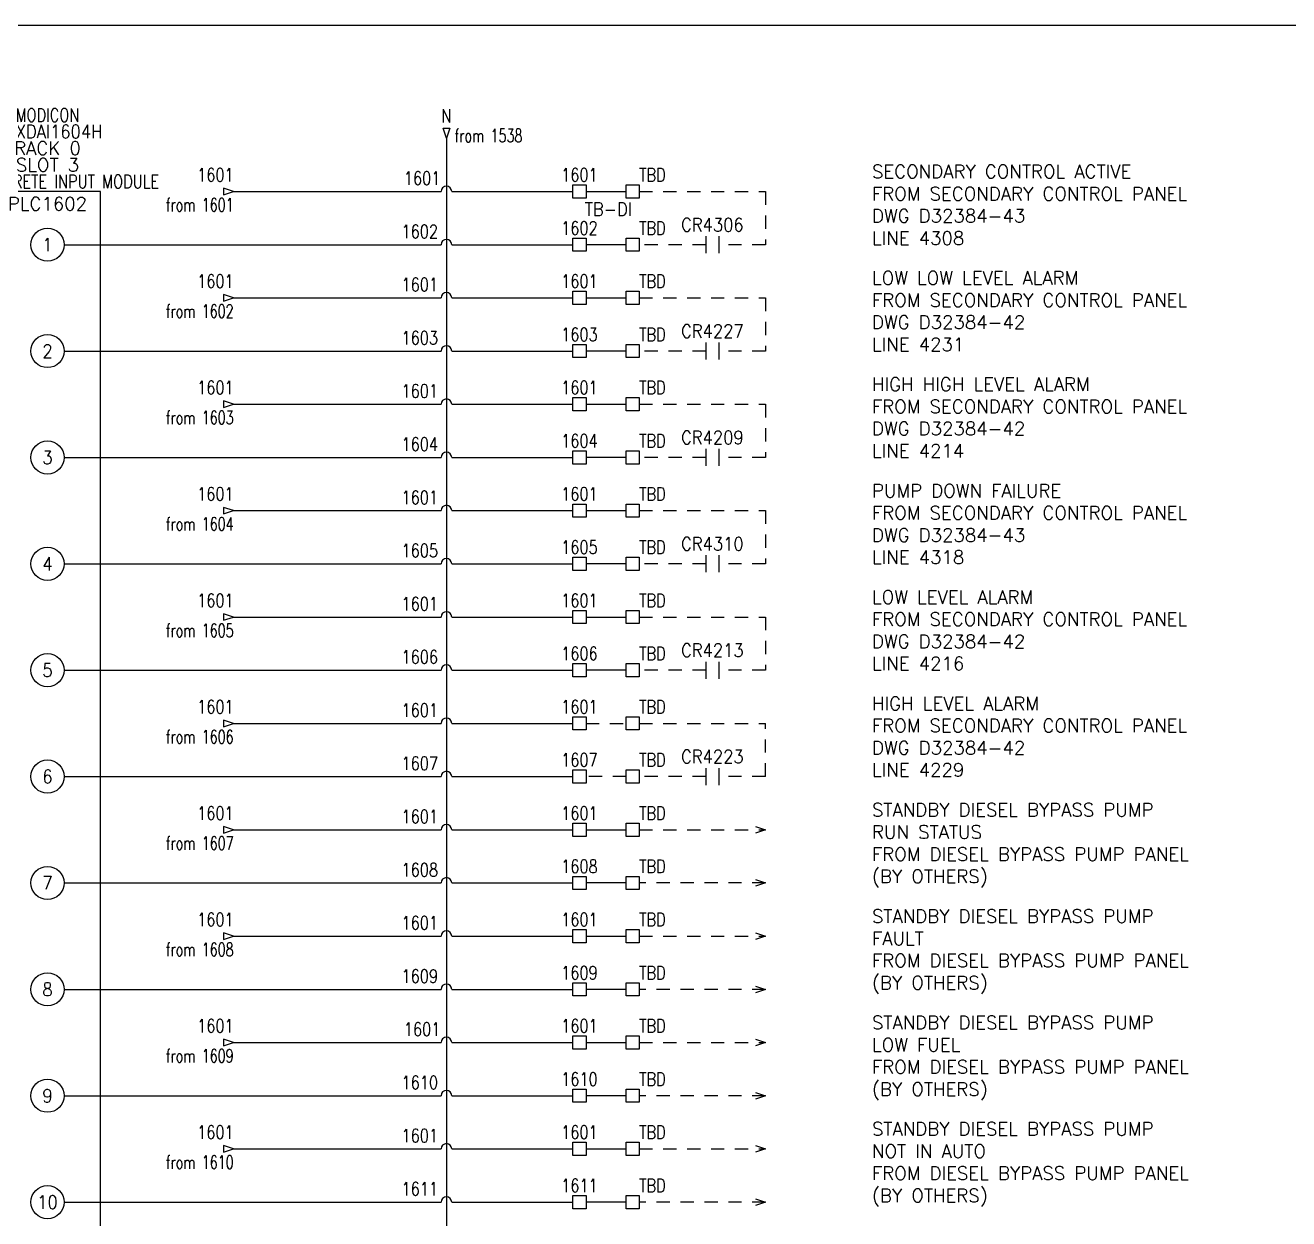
# Model space of a CAD drawing. Header units: inches. Extents: x 0 to 33.9, y 0 to 22.6.
# Drawn here: x 6.04 to 17.92, y 11.34 to 22.56 of the extents above; entities that cross this region are included whole.
import ezdxf
from ezdxf.enums import TextEntityAlignment as Align

# ---------------------------------------------------------------- set-up
doc = ezdxf.new("R2010")
doc.units = ezdxf.units.IN
doc.header["$MEASUREMENT"] = 0
doc.linetypes.add('HIDDEN2', pattern=[0.1875, 0.125, -0.0625])
for name, color, linetype in [('DESC', 150, 'Continuous'), ('MISC', 7, 'Continuous'), ('SYMS', 7, 'Continuous'), ('TAGS', 150, 'Continuous'), ('TERMS', 123, 'Continuous'), ('WIRENO', 72, 'Continuous'), ('WIREREF', 52, 'Continuous'), ('WIREREF_DEST', 52, 'Continuous'), ('WIRES', 7, 'Continuous'), ('XREF', 7, 'Continuous')]:
    doc.layers.add(name, color=color, linetype=linetype)
doc.layers.add('VIEWPORTS', color=10, linetype='Continuous', plot=False)
doc.styles.get("Standard").update_dxf_attribs({"font": 'romans.shx'})
doc.styles.add('WD', font='romans.shx')

# ---------------------------------------------------------------- blocks, each defined once
blk = doc.blocks.new('HA1D2')
blk.add_lwpolyline([(0, 0.094), (0.031, 0.094), (0, 0), (-0.031, 0.094), (0, 0.094)])
at = {"style": 'WD', "width": 0.8, "flags": 8}
blk.add_attdef('WIRENO', text='', height=0.125, dxfattribs=at).set_placement((0, 0.15), align=Align.CENTER)
at = {"style": 'WD', "flags": 1}
for tag, p in [('X8TERM01', (0, 0)), ('SIGCODE', (0.026, 0.066))]:
    blk.add_attdef(tag, p, '', height=0.01, dxfattribs=at)
at = {"style": 'WD', "width": 0.7}
for tag, p in [('XREF', (0.077, -0.037)), ('DESC1', (0.077, -0.206))]:
    blk.add_attdef(tag, p, '', height=0.125, dxfattribs=at)
blk = doc.blocks.new('PLCIO_4607')
at = {"layer": 'SYMS'}
for p, q in [((0.5, 0.5), (-0.5, 0.5)), ((0.5, -17.375), (0.5, 0.5))]:
    blk.add_line(p, q, dxfattribs=at)
for centre in [(0, 0), (0, -1), (0, -2), (0, -3), (0, -4), (0, -5), (0, -6), (0, -7), (0, -8), (0, -9)]:
    blk.add_circle(centre, 0.156, dxfattribs=at)
at = {"layer": 'SYMS', "style": 'WD'}
for tag, width, p in [('INST', 0.8, (0, 1.482)), ('LOC', 0.8, (0, 1.312)), ('MFG', 0.8, (0, 1.156)), ('CAT', 0.9, (0, 1)), ('DESC', 0.8, (0, 0.53))]:
    blk.add_attdef(tag, text='', height=0.125, dxfattribs=dict(at, width=width)).set_placement(p, align=Align.CENTER)
at = {"layer": 'SYMS', "linetype": 'Continuous', "style": 'WD', "flags": 9}
blk.add_attdef('ASSYCODE', text='', height=0.01, dxfattribs=at).set_placement((0.23, 1.071), align=Align.CENTER)
at = {"layer": 'SYMS', "style": 'WD'}
for tag, p in [('LINE1', (0, 0.844)), ('LINE2', (0, 0.688)), ('TAG', (0, 0.322))]:
    blk.add_attdef(tag, text='', height=0.125, dxfattribs=at).set_placement(p, align=Align.CENTER)
at = {"layer": 'SYMS', "style": 'WD', "width": 0.9}
for tag, p in [('TERM01', (0, 0)), ('TERM02', (0, -1)), ('TERM03', (0, -2)), ('TERM04', (0, -3)), ('TERM05', (0, -4)), ('TERM06', (0, -5)), ('TERM07', (0, -6)), ('TERM08', (0, -7)), ('TERM09', (0, -8)), ('TERM10', (0, -9)), ('TERM11', (0, -10)), ('TERM12', (0, -11)), ('TERM13', (0, -12)), ('TERM14', (0, -13)), ('TERM15', (0, -14)), ('TERM16', (0, -15)), ('TERM17L', (-0.203, -16)), ('TERM17R', (0.203, -16)), ('TERM18L', (-0.203, -17)), ('TERM18R', (0.203, -17))]:
    blk.add_attdef(tag, text='', height=0.125, dxfattribs=at).set_placement(p, align=Align.MIDDLE_CENTER)
at = {"layer": 'SYMS', "style": 'WD', "flags": 1}
for tag, p in [('X1TERM01', (0.156, 0)), ('X1TERM02', (0.156, -1)), ('X1TERM03', (0.156, -2)), ('X1TERM04', (0.156, -3)), ('X1TERM05', (0.156, -4)), ('X1TERM06', (0.156, -5)), ('X1TERM07', (0.156, -6)), ('X1TERM08', (0.156, -7)), ('X1TERM09', (0.156, -8)), ('X1TERM10', (0.156, -9)), ('X1TERM11', (0.156, -10)), ('X1TERM12', (0.156, -11)), ('X1TERM13', (0.156, -12)), ('X1TERM14', (0.156, -13)), ('X1TERM15', (0.156, -14)), ('X1TERM16', (0.156, -15)), ('X4TERM17L', (-0.359, -16)), ('X1TERM17R', (0.359, -16)), ('X4TERM18L', (-0.359, -17)), ('X1TERM18R', (0.359, -17))]:
    blk.add_attdef(tag, p, '', height=0.01, dxfattribs=at)
at = {"layer": 'SYMS', "style": 'WD', "width": 0.9}
for tag, p in [('TERMDESC01', (0.625, -0.062)), ('TERMDESC17R', (0.625, -16.062)), ('TERMDESC18R', (0.625, -17.062))]:
    blk.add_attdef(tag, text='', height=0.125, dxfattribs=at).set_placement(p, align=Align.TOP_LEFT)
for tag, p in [('TERMDESC02', (-0.625, -1.062)), ('TERMDESC03', (-0.625, -2.062)), ('TERMDESC04', (-0.625, -3.062)), ('TERMDESC05', (-0.625, -4.062)), ('TERMDESC06', (-0.625, -5.062)), ('TERMDESC07', (-0.625, -6.062)), ('TERMDESC08', (-0.625, -7.062)), ('TERMDESC09', (-0.625, -8.062)), ('TERMDESC10', (-0.625, -9.062)), ('TERMDESC11', (-0.625, -10.062)), ('TERMDESC12', (-0.625, -11.062)), ('TERMDESC13', (-0.625, -12.062)), ('TERMDESC14', (-0.625, -13.062)), ('TERMDESC15', (-0.625, -14.062)), ('TERMDESC16', (-0.625, -15.062)), ('TERMDESC17L', (-0.625, -16.062)), ('TERMDESC18L', (-0.625, -17.062))]:
    blk.add_attdef(tag, text='', height=0.125, dxfattribs=at).set_placement(p, align=Align.TOP_RIGHT)
blk = doc.blocks.new('HT0W01')
for p, q in [((-0.062, 0.062), (0.062, 0.062)), ((-0.062, -0.062), (-0.062, 0.062)), ((0.062, 0.062), (0.062, -0.062)), ((0.062, -0.062), (-0.062, -0.062))]:
    blk.add_line(p, q)
at = {"style": 'WD'}
for tag, p, width in [('INST', (0.062, 0.42), 0.7), ('LOC', (0.062, 0.25), 0.7), ('DESC1', (0.05, -0.385), 0.8)]:
    blk.add_attdef(tag, p, '', height=0.125, dxfattribs=dict(at, width=width))
at = {"linetype": 'Continuous', "style": 'WD', "width": 0.8, "flags": 8}
blk.add_attdef('WIRENO', text='', height=0.125, dxfattribs=at).set_placement((0, 0.094), align=Align.CENTER)
at = {"style": 'WD', "flags": 1}
for tag, p, height in [('X4TERM01', (-0.062, 0), 0.0125), ('X4TERMDESC01', (-0.055, -0.023), 0.025), ('X2TERMDESC01', (-0.006, 0.029), 0.025), ('STRIPSEQ', (0, 0), 0.00125), ('X2TERM01', (0, 0.062), 0.0125), ('X1TERMDESC01', (0.039, 0.007), 0.025), ('X1TERM01', (0.062, 0), 0.0125), ('LINKTERM', (0, -0.002), 0.00125), ('X8TERM01', (0, -0.062), 0.0125), ('X8TERMDESC01', (0, -0.054), 0.025)]:
    blk.add_attdef(tag, p, '', height=height, dxfattribs=at)
at = {"linetype": 'Continuous', "style": 'WD'}
for tag, p, height, width, flags in [('TAGSTRIP', (0.05, -0.229), 0.125, 0.9, 8), ('CAT', (0.213, -0.406), 0.109, 0.8, 1), ('DESC2', (0.05, -0.541), 0.125, 0.8, 8), ('DESC3', (0.05, -0.698), 0.125, 0.8, 8)]:
    blk.add_attdef(tag, p, '', height=height, dxfattribs=dict(at, width=width, flags=flags))
at = {"linetype": 'Continuous', "style": 'WD', "width": 0.8, "flags": 1}
blk.add_attdef('MFG', text='', height=0.109, dxfattribs=at).set_placement((0.088, -0.406), align=Align.RIGHT)
at = {"style": 'WD', "width": 0.7, "flags": 1}
blk.add_attdef('ASSYCODE', (0.062, -0.281), '', height=0.01, dxfattribs=at)
blk = doc.blocks.new('HT1001')
for p, q in [((-0.062, 0.062), (0.062, 0.062)), ((-0.062, -0.062), (-0.062, 0.062)), ((0.062, 0.062), (0.062, -0.062)), ((0.062, -0.062), (-0.062, -0.062))]:
    blk.add_line(p, q)
at = {"style": 'WD'}
for tag, p, width in [('INST', (0.062, 0.42), 0.7), ('LOC', (0.062, 0.25), 0.7), ('DESC1', (0.05, -0.385), 0.8)]:
    blk.add_attdef(tag, p, '', height=0.125, dxfattribs=dict(at, width=width))
at = {"linetype": 'Continuous', "style": 'WD'}
for tag, p, height, width, flags in [('TERM01', (0.062, 0.094), 0.125, 0.8, 8), ('TAGSTRIP', (0.05, -0.229), 0.125, 0.9, 8), ('CAT', (0.213, -0.406), 0.109, 0.8, 1), ('DESC2', (0.05, -0.541), 0.125, 0.8, 8), ('DESC3', (0.05, -0.698), 0.125, 0.8, 8)]:
    blk.add_attdef(tag, p, '', height=height, dxfattribs=dict(at, width=width, flags=flags))
at = {"style": 'WD', "flags": 1}
for tag, p, height in [('X4TERM01', (-0.062, 0), 0.0125), ('X4TERMDESC01', (-0.055, -0.023), 0.025), ('X2TERMDESC01', (-0.006, 0.029), 0.025), ('STRIPSEQ', (0, 0), 0.00125), ('X2TERM01', (0, 0.062), 0.0125), ('X2PIN01', (0.033, 0.084), 0.0125), ('X1TERMDESC01', (0.039, 0.007), 0.025), ('X1TERM01', (0.062, 0), 0.0125), ('X1PIN01', (0.087, 0.016), 0.0125), ('X4PIN01', (-0.114, -0.038), 0.0125), ('LINKTERM', (0, -0.002), 0.00125), ('X8TERM01', (0, -0.062), 0.0125), ('X8TERMDESC01', (0, -0.054), 0.025), ('X8PIN01', (0.026, -0.096), 0.0125)]:
    blk.add_attdef(tag, p, '', height=height, dxfattribs=at)
at = {"linetype": 'Continuous', "style": 'WD', "width": 0.8, "flags": 1}
blk.add_attdef('MFG', text='', height=0.109, dxfattribs=at).set_placement((0.088, -0.406), align=Align.RIGHT)
at = {"style": 'WD', "width": 0.7, "flags": 1}
blk.add_attdef('ASSYCODE', (0.062, -0.281), '', height=0.01, dxfattribs=at)
blk = doc.blocks.new('HA1X1')
for p, q in [((-0.09375, 0.03125), (0, 0)), ((0, 0), (-0.09375, -0.03125))]:
    blk.add_line(p, q)
at = {"style": 'WD', "width": 0.9}
blk.add_attdef('DESC1', (0.1, 0.0406), '', height=0.125, dxfattribs=at)
at = {"style": 'WD', "flags": 1}
blk.add_attdef('X4TERM01', (0, 0), '', height=0.01, dxfattribs=at)
at = {"style": 'WD', "width": 0.9}
blk.add_attdef('DESC2', text='', height=0.125, dxfattribs=at).set_placement((0.1, -0.025), align=Align.TOP_LEFT)
blk = doc.blocks.new('HCR21')
at = {"linetype": 'Continuous'}
for p, q in [((-0.062, 0.08), (-0.062, -0.08)), ((0.062, 0.08), (0.062, -0.08))]:
    blk.add_line(p, q, dxfattribs=at)
at = {"style": 'WD'}
for tag, width, p in [('INST', 0.7, (0, 0.451)), ('LOC', 0.7, (0, 0.281)), ('TAG2', 0.9, (0, 0.125)), ('XREF', 0.7, (0, -0.297)), ('DESC1', 0.7, (0, -0.449)), ('DESC2', 0.7, (0, -0.597)), ('DESC3', 0.7, (0, -0.744))]:
    blk.add_attdef(tag, text='', height=0.125, dxfattribs=dict(at, width=width)).set_placement(p, align=Align.CENTER)
for tag, p in [('X2LINK', (0, 0.125)), ('X8LINK', (0, -0.125))]:
    blk.add_attdef(tag, p, '', height=0.01, dxfattribs=at)
for tag, p, height, flags in [('X4TERM01', (-0.062, 0), 0.0125, 1), ('X1TERM02', (0.062, 0), 0.0125, 1), ('FAMILY', (0.097, 0.053), 0.01, 9), ('CONTACT', (0.097, 0.036), 0.01, 1)]:
    blk.add_attdef(tag, p, '', height=height, dxfattribs=dict(at, flags=flags))
at = {"linetype": 'Continuous', "style": 'WD', "flags": 8}
blk.add_attdef('TERM01', text='', height=0.125, dxfattribs=at).set_placement((-0.125, -0.016), align=Align.TOP_RIGHT)
blk.add_attdef('TERM02', text='', height=0.125, dxfattribs=at).set_placement((0.125, -0.016), align=Align.TOP_LEFT)
blk = doc.blocks.new('HA1D3')
blk.add_lwpolyline([(-0.094, 0), (-0.094, -0.031), (0, 0), (-0.094, 0.031), (-0.094, 0)])
at = {"style": 'WD', "width": 0.8, "flags": 8}
blk.add_attdef('WIRENO', text='', height=0.125, dxfattribs=at).set_placement((0, 0.094), align=Align.RIGHT)
at = {"style": 'WD', "flags": 1}
blk.add_attdef('SIGCODE', text='', height=0.01, dxfattribs=at).set_placement((-0.02, 0.047), align=Align.RIGHT)
blk.add_attdef('X1TERM01', (0, 0), '', height=0.01, dxfattribs=at)
at = {"style": 'WD', "width": 0.7}
for tag, p in [('XREF', (0, -0.188)), ('DESC1', (0, -0.375))]:
    blk.add_attdef(tag, text='', height=0.125, dxfattribs=at).set_placement(p, align=Align.RIGHT)
blk = doc.blocks.new('WD_WNH')
at = {"linetype": 'Continuous', "style": 'WD', "width": 0.8}
blk.add_attdef('WIRENO', text='', height=0.125, dxfattribs=at).set_placement((0, 0.062), align=Align.CENTER)
at = {"style": 'WD', "flags": 1}
for tag, p in [('W01USER', (0, 0.078)), ('W02USER', (0, 0.07)), ('W03USER', (0, 0.062)), ('W04USER', (0, 0.055)), ('W05USER', (0, 0.047)), ('W06USER', (0, 0.039)), ('W07USER', (0, 0.031)), ('W08USER', (0, 0.023)), ('W09USER', (0, 0.016)), ('W10USER', (0, 0.008))]:
    blk.add_attdef(tag, text='', height=0.005, dxfattribs=at).set_placement(p, align=Align.CENTER)

msp = doc.modelspace()

# ---------------------------------------------------------------- linework, layer by layer
at = {"layer": 'VIEWPORTS'}
msp.add_lwpolyline([(0.025, 22.562), (33.888, 22.562), (33.888, 0.025), (0.025, 0.025)], close=True, dxfattribs=at)
at = {"layer": 'WIRES'}
for p, q in [((10, 21.5), (10, 2.5)), ((8, 21), (9.594, 21)), ((9.594, 21), (9.95, 21)), ((10.05, 21), (11.188, 21)), ((11.312, 21), (11.688, 21)), ((6.406, 20.5), (8.797, 20.5)), ((8.797, 20.5), (9.95, 20.5)), ((10.05, 20.5), (11.188, 20.5)), ((11.688, 20.5), (11.312, 20.5)), ((8, 20), (9.95, 20)), ((10.05, 20), (11.188, 20)), ((11.312, 20), (11.688, 20)), ((6.406, 19.5), (9.95, 19.5)), ((10.05, 19.5), (11.188, 19.5)), ((11.688, 19.5), (11.312, 19.5)), ((8, 19), (9.95, 19)), ((10.05, 19), (11.188, 19)), ((11.312, 19), (11.688, 19)), ((6.406, 18.5), (9.95, 18.5)), ((10.05, 18.5), (11.188, 18.5)), ((11.688, 18.5), (11.312, 18.5)), ((8, 18), (9.95, 18)), ((10.05, 18), (11.188, 18)), ((11.312, 18), (11.688, 18)), ((6.406, 17.5), (9.95, 17.5)), ((10.05, 17.5), (11.188, 17.5)), ((11.688, 17.5), (11.312, 17.5)), ((8, 17), (9.95, 17)), ((10.05, 17), (11.188, 17)), ((11.312, 17), (11.688, 17)), ((6.406, 16.5), (9.95, 16.5)), ((10.05, 16.5), (11.188, 16.5)), ((11.688, 16.5), (11.312, 16.5)), ((8, 16), (9.95, 16)), ((10.05, 16), (11.188, 16)), ((6.406, 15.5), (8.797, 15.5)), ((8.797, 15.5), (9.95, 15.5)), ((10.05, 15.5), (11.188, 15.5)), ((8, 15), (9.95, 15)), ((10.05, 15), (11.188, 15)), ((11.312, 15), (11.688, 15)), ((6.406, 14.5), (8.797, 14.5)), ((8.797, 14.5), (9.95, 14.5)), ((10.05, 14.5), (11.188, 14.5)), ((11.688, 14.5), (11.312, 14.5)), ((8, 14), (9.95, 14)), ((10.05, 14), (11.188, 14)), ((11.312, 14), (11.688, 14)), ((6.406, 13.5), (9.95, 13.5)), ((10.05, 13.5), (11.188, 13.5)), ((11.688, 13.5), (11.312, 13.5)), ((8, 13), (9.594, 13)), ((9.594, 13), (9.95, 13)), ((10.05, 13), (11.188, 13)), ((11.312, 13), (11.688, 13)), ((6.406, 12.5), (9.95, 12.5)), ((10.05, 12.5), (11.188, 12.5)), ((11.688, 12.5), (11.312, 12.5)), ((8, 12), (9.95, 12)), ((10.05, 12), (11.188, 12)), ((11.312, 12), (11.688, 12)), ((6.406, 11.5), (9.95, 11.5)), ((10.05, 11.5), (11.188, 11.5)), ((11.688, 11.5), (11.312, 11.5))]:
    msp.add_line(p, q, dxfattribs=at)
at = {"layer": 'WIRES', "linetype": 'HIDDEN2'}
for p, q in [((11.812, 21), (13, 21)), ((13, 21), (13, 20.5)), ((12.438, 20.5), (11.812, 20.5)), ((13, 20.5), (12.562, 20.5)), ((11.812, 20), (13, 20)), ((13, 20), (13, 19.5)), ((12.438, 19.5), (11.812, 19.5)), ((13, 19.5), (12.562, 19.5)), ((11.812, 19), (13, 19)), ((13, 19), (13, 18.5)), ((12.438, 18.5), (11.812, 18.5)), ((13, 18.5), (12.562, 18.5)), ((11.812, 18), (13, 18)), ((13, 18), (13, 17.5)), ((12.438, 17.5), (11.812, 17.5)), ((13, 17.5), (12.562, 17.5)), ((11.812, 17), (13, 17)), ((13, 17), (13, 16.5)), ((12.438, 16.5), (11.812, 16.5)), ((13, 16.5), (12.562, 16.5)), ((11.312, 16), (11.688, 16)), ((11.812, 16), (13, 16)), ((13, 15.5), (13, 16)), ((11.688, 15.5), (11.312, 15.5)), ((12.438, 15.5), (11.812, 15.5)), ((13, 15.5), (12.562, 15.5)), ((11.812, 15), (13, 15)), ((13, 14.5), (11.812, 14.5)), ((11.812, 14), (13, 14)), ((13, 13.5), (11.812, 13.5)), ((11.812, 13), (13, 13)), ((13, 12.5), (11.812, 12.5)), ((11.812, 12), (13, 12)), ((13, 11.5), (11.812, 11.5))]:
    msp.add_line(p, q, dxfattribs=at)
at = {"layer": 'WIRES'}
for centre in [(10, 21), (10, 20.5), (10, 20), (10, 19.5), (10, 19), (10, 18.5), (10, 18), (10, 17.5), (10, 17), (10, 16.5), (10, 16), (10, 15.5), (10, 15), (10, 14.5), (10, 14), (10, 13.5), (10, 13), (10, 12.5), (10, 12), (10, 11.5)]:
    msp.add_arc(centre, 0.05, 0, 180, dxfattribs=at)

# ---------------------------------------------------------------- block references
at = {"layer": 'SYMS'}
ref = msp.add_blockref('PLCIO_4607', (6.25, 20.5), dxfattribs=at)
ref.add_attrib('TERM01', '1', dxfattribs={"layer": 'TERMS', "height": 0.125, "style": 'WD', "width": 0.9}).set_placement((6.25, 20.5), align=Align.MIDDLE_CENTER)
ref.add_attrib('CAT', 'BMXDAI1604H', dxfattribs={"layer": 'MISC', "height": 0.125, "style": 'WD', "width": 0.9}).set_placement((6.25, 21.5), align=Align.CENTER)
ref.add_attrib('TAG', 'PLC1602', dxfattribs={"layer": 'TAGS', "height": 0.125, "style": 'WD'}).set_placement((6.25, 20.822), align=Align.CENTER)
ref.add_attrib('LINE1', 'RACK 0', dxfattribs={"layer": 'MISC', "height": 0.125, "style": 'WD'}).set_placement((6.25, 21.344), align=Align.CENTER)
ref.add_attrib('DESC', '16CH DISCRETE INPUT MODULE', dxfattribs={"layer": 'DESC', "height": 0.125, "style": 'WD', "width": 0.8}).set_placement((6.25, 21.03), align=Align.CENTER)
ref.add_attrib('LINE2', 'SLOT 3', dxfattribs={"layer": 'MISC', "height": 0.125, "style": 'WD'}).set_placement((6.25, 21.188), align=Align.CENTER)
ref.add_attrib('MFG', 'MODICON', dxfattribs={"layer": 'MISC', "height": 0.125, "style": 'WD', "width": 0.8}).set_placement((6.25, 21.656), align=Align.CENTER)
ref.add_attrib('TERM02', '2', dxfattribs={"layer": 'TERMS', "height": 0.125, "style": 'WD', "width": 0.9}).set_placement((6.25, 19.5), align=Align.MIDDLE_CENTER)
ref.add_attrib('TERM03', '3', dxfattribs={"layer": 'TERMS', "height": 0.125, "style": 'WD', "width": 0.9}).set_placement((6.25, 18.5), align=Align.MIDDLE_CENTER)
ref.add_attrib('TERM04', '4', dxfattribs={"layer": 'TERMS', "height": 0.125, "style": 'WD', "width": 0.9}).set_placement((6.25, 17.5), align=Align.MIDDLE_CENTER)
ref.add_attrib('TERM05', '5', dxfattribs={"layer": 'TERMS', "height": 0.125, "style": 'WD', "width": 0.9}).set_placement((6.25, 16.5), align=Align.MIDDLE_CENTER)
ref.add_attrib('TERM06', '6', dxfattribs={"layer": 'TERMS', "height": 0.125, "style": 'WD', "width": 0.9}).set_placement((6.25, 15.5), align=Align.MIDDLE_CENTER)
ref.add_attrib('TERM07', '7', dxfattribs={"layer": 'TERMS', "height": 0.125, "style": 'WD', "width": 0.9}).set_placement((6.25, 14.5), align=Align.MIDDLE_CENTER)
ref.add_attrib('TERM08', '8', dxfattribs={"layer": 'TERMS', "height": 0.125, "style": 'WD', "width": 0.9}).set_placement((6.25, 13.5), align=Align.MIDDLE_CENTER)
ref.add_attrib('TERM09', '9', dxfattribs={"layer": 'TERMS', "height": 0.125, "style": 'WD', "width": 0.9}).set_placement((6.25, 12.5), align=Align.MIDDLE_CENTER)
ref.add_attrib('TERM10', '10', dxfattribs={"layer": 'TERMS', "height": 0.125, "style": 'WD', "width": 0.9}).set_placement((6.25, 11.5), align=Align.MIDDLE_CENTER)
ref = msp.add_blockref('HA1D2', (10, 21.5), dxfattribs=at)
ref.add_attrib('WIRENO', 'N', dxfattribs={"layer": 'WIREREF_DEST', "height": 0.125, "style": 'WD', "width": 0.8, "flags": 8}).set_placement((10, 21.65), align=Align.CENTER)
ref.add_attrib('XREF', 'from 1538', (10.077, 21.463), dxfattribs={"layer": 'XREF', "height": 0.125, "style": 'WD', "width": 0.7})
ref = msp.add_blockref('HA1D3', (8, 21), dxfattribs=at)
ref.add_attrib('WIRENO', '1601', dxfattribs={"layer": 'WIREREF_DEST', "height": 0.125, "style": 'WD', "width": 0.8, "flags": 8}).set_placement((8, 21.094), align=Align.RIGHT)
ref.add_attrib('XREF', 'from 1601', dxfattribs={"layer": 'XREF', "height": 0.125, "style": 'WD', "width": 0.7}).set_placement((8, 20.812), align=Align.RIGHT)
ref = msp.add_blockref('HT0W01', (11.25, 21), dxfattribs=at)
ref.add_attrib('WIRENO', '1601', dxfattribs={"layer": 'WIREREF', "linetype": 'Continuous', "height": 0.125, "style": 'WD', "width": 0.8, "flags": 8}).set_placement((11.25, 21.094), align=Align.CENTER)
ref.add_attrib('TAGSTRIP', 'TB-DI', (11.3, 20.771), dxfattribs={"layer": 'TAGS', "linetype": 'Continuous', "height": 0.125, "style": 'WD', "width": 0.9, "flags": 8})
ref = msp.add_blockref('HT1001', (11.75, 21), dxfattribs=at)
ref.add_attrib('TERM01', 'TBD', (11.812, 21.094), dxfattribs={"layer": 'TERMS', "linetype": 'Continuous', "height": 0.125, "style": 'WD', "width": 0.8, "flags": 8})
ref = msp.add_blockref('HT0W01', (11.25, 20.5), dxfattribs=at)
ref.add_attrib('WIRENO', '1602', dxfattribs={"layer": 'WIREREF', "linetype": 'Continuous', "height": 0.125, "style": 'WD', "width": 0.8, "flags": 8}).set_placement((11.25, 20.594), align=Align.CENTER)
ref = msp.add_blockref('HT1001', (11.75, 20.5), dxfattribs=at)
ref.add_attrib('TERM01', 'TBD', (11.812, 20.594), dxfattribs={"layer": 'TERMS', "linetype": 'Continuous', "height": 0.125, "style": 'WD', "width": 0.8, "flags": 8})
ref = msp.add_blockref('HCR21', (12.5, 20.5), dxfattribs=at)
ref.add_attrib('TAG2', 'CR4306', dxfattribs={"layer": 'TAGS', "height": 0.125, "style": 'WD', "width": 0.9}).set_placement((12.5, 20.625), align=Align.CENTER)
ref = msp.add_blockref('HA1D3', (8, 20), dxfattribs=at)
ref.add_attrib('WIRENO', '1601', dxfattribs={"layer": 'WIREREF_DEST', "height": 0.125, "style": 'WD', "width": 0.8, "flags": 8}).set_placement((8, 20.094), align=Align.RIGHT)
ref.add_attrib('XREF', 'from 1602', dxfattribs={"layer": 'XREF', "height": 0.125, "style": 'WD', "width": 0.7}).set_placement((8, 19.812), align=Align.RIGHT)
ref = msp.add_blockref('HT0W01', (11.25, 20), dxfattribs=at)
ref.add_attrib('WIRENO', '1601', dxfattribs={"layer": 'WIREREF', "linetype": 'Continuous', "height": 0.125, "style": 'WD', "width": 0.8, "flags": 8}).set_placement((11.25, 20.094), align=Align.CENTER)
ref = msp.add_blockref('HT1001', (11.75, 20), dxfattribs=at)
ref.add_attrib('TERM01', 'TBD', (11.812, 20.094), dxfattribs={"layer": 'TERMS', "linetype": 'Continuous', "height": 0.125, "style": 'WD', "width": 0.8, "flags": 8})
ref = msp.add_blockref('HT0W01', (11.25, 19.5), dxfattribs=at)
ref.add_attrib('WIRENO', '1603', dxfattribs={"layer": 'WIREREF', "linetype": 'Continuous', "height": 0.125, "style": 'WD', "width": 0.8, "flags": 8}).set_placement((11.25, 19.594), align=Align.CENTER)
ref = msp.add_blockref('HT1001', (11.75, 19.5), dxfattribs=at)
ref.add_attrib('TERM01', 'TBD', (11.812, 19.594), dxfattribs={"layer": 'TERMS', "linetype": 'Continuous', "height": 0.125, "style": 'WD', "width": 0.8, "flags": 8})
ref = msp.add_blockref('HCR21', (12.5, 19.5), dxfattribs=at)
ref.add_attrib('TAG2', 'CR4227', dxfattribs={"layer": 'TAGS', "height": 0.125, "style": 'WD', "width": 0.9}).set_placement((12.5, 19.625), align=Align.CENTER)
ref = msp.add_blockref('HA1D3', (8, 19), dxfattribs=at)
ref.add_attrib('WIRENO', '1601', dxfattribs={"layer": 'WIREREF_DEST', "height": 0.125, "style": 'WD', "width": 0.8, "flags": 8}).set_placement((8, 19.094), align=Align.RIGHT)
ref.add_attrib('XREF', 'from 1603', dxfattribs={"layer": 'XREF', "height": 0.125, "style": 'WD', "width": 0.7}).set_placement((8, 18.812), align=Align.RIGHT)
ref = msp.add_blockref('HT0W01', (11.25, 19), dxfattribs=at)
ref.add_attrib('WIRENO', '1601', dxfattribs={"layer": 'WIREREF', "linetype": 'Continuous', "height": 0.125, "style": 'WD', "width": 0.8, "flags": 8}).set_placement((11.25, 19.094), align=Align.CENTER)
ref = msp.add_blockref('HT1001', (11.75, 19), dxfattribs=at)
ref.add_attrib('TERM01', 'TBD', (11.812, 19.094), dxfattribs={"layer": 'TERMS', "linetype": 'Continuous', "height": 0.125, "style": 'WD', "width": 0.8, "flags": 8})
ref = msp.add_blockref('HT0W01', (11.25, 18.5), dxfattribs=at)
ref.add_attrib('WIRENO', '1604', dxfattribs={"layer": 'WIREREF', "linetype": 'Continuous', "height": 0.125, "style": 'WD', "width": 0.8, "flags": 8}).set_placement((11.25, 18.594), align=Align.CENTER)
ref = msp.add_blockref('HT1001', (11.75, 18.5), dxfattribs=at)
ref.add_attrib('TERM01', 'TBD', (11.812, 18.594), dxfattribs={"layer": 'TERMS', "linetype": 'Continuous', "height": 0.125, "style": 'WD', "width": 0.8, "flags": 8})
ref = msp.add_blockref('HCR21', (12.5, 18.5), dxfattribs=at)
ref.add_attrib('TAG2', 'CR4209', dxfattribs={"layer": 'TAGS', "height": 0.125, "style": 'WD', "width": 0.9}).set_placement((12.5, 18.625), align=Align.CENTER)
ref = msp.add_blockref('HA1D3', (8, 18), dxfattribs=at)
ref.add_attrib('WIRENO', '1601', dxfattribs={"layer": 'WIREREF_DEST', "height": 0.125, "style": 'WD', "width": 0.8, "flags": 8}).set_placement((8, 18.094), align=Align.RIGHT)
ref.add_attrib('XREF', 'from 1604', dxfattribs={"layer": 'XREF', "height": 0.125, "style": 'WD', "width": 0.7}).set_placement((8, 17.812), align=Align.RIGHT)
ref = msp.add_blockref('HT0W01', (11.25, 18), dxfattribs=at)
ref.add_attrib('WIRENO', '1601', dxfattribs={"layer": 'WIREREF', "linetype": 'Continuous', "height": 0.125, "style": 'WD', "width": 0.8, "flags": 8}).set_placement((11.25, 18.094), align=Align.CENTER)
ref = msp.add_blockref('HT1001', (11.75, 18), dxfattribs=at)
ref.add_attrib('TERM01', 'TBD', (11.812, 18.094), dxfattribs={"layer": 'TERMS', "linetype": 'Continuous', "height": 0.125, "style": 'WD', "width": 0.8, "flags": 8})
ref = msp.add_blockref('HT0W01', (11.25, 17.5), dxfattribs=at)
ref.add_attrib('WIRENO', '1605', dxfattribs={"layer": 'WIREREF', "linetype": 'Continuous', "height": 0.125, "style": 'WD', "width": 0.8, "flags": 8}).set_placement((11.25, 17.594), align=Align.CENTER)
ref = msp.add_blockref('HT1001', (11.75, 17.5), dxfattribs=at)
ref.add_attrib('TERM01', 'TBD', (11.812, 17.594), dxfattribs={"layer": 'TERMS', "linetype": 'Continuous', "height": 0.125, "style": 'WD', "width": 0.8, "flags": 8})
ref = msp.add_blockref('HCR21', (12.5, 17.5), dxfattribs=at)
ref.add_attrib('TAG2', 'CR4310', dxfattribs={"layer": 'TAGS', "height": 0.125, "style": 'WD', "width": 0.9}).set_placement((12.5, 17.625), align=Align.CENTER)
ref = msp.add_blockref('HA1D3', (8, 17), dxfattribs=at)
ref.add_attrib('WIRENO', '1601', dxfattribs={"layer": 'WIREREF_DEST', "height": 0.125, "style": 'WD', "width": 0.8, "flags": 8}).set_placement((8, 17.094), align=Align.RIGHT)
ref.add_attrib('XREF', 'from 1605', dxfattribs={"layer": 'XREF', "height": 0.125, "style": 'WD', "width": 0.7}).set_placement((8, 16.812), align=Align.RIGHT)
ref = msp.add_blockref('HT0W01', (11.25, 17), dxfattribs=at)
ref.add_attrib('WIRENO', '1601', dxfattribs={"layer": 'WIREREF', "linetype": 'Continuous', "height": 0.125, "style": 'WD', "width": 0.8, "flags": 8}).set_placement((11.25, 17.094), align=Align.CENTER)
ref = msp.add_blockref('HT1001', (11.75, 17), dxfattribs=at)
ref.add_attrib('TERM01', 'TBD', (11.812, 17.094), dxfattribs={"layer": 'TERMS', "linetype": 'Continuous', "height": 0.125, "style": 'WD', "width": 0.8, "flags": 8})
ref = msp.add_blockref('HCR21', (12.5, 16.5), dxfattribs=at)
ref.add_attrib('TAG2', 'CR4213', dxfattribs={"layer": 'TAGS', "height": 0.125, "style": 'WD', "width": 0.9}).set_placement((12.5, 16.625), align=Align.CENTER)
ref = msp.add_blockref('HT0W01', (11.25, 16.5), dxfattribs=at)
ref.add_attrib('WIRENO', '1606', dxfattribs={"layer": 'WIREREF', "linetype": 'Continuous', "height": 0.125, "style": 'WD', "width": 0.8, "flags": 8}).set_placement((11.25, 16.594), align=Align.CENTER)
ref = msp.add_blockref('HT1001', (11.75, 16.5), dxfattribs=at)
ref.add_attrib('TERM01', 'TBD', (11.812, 16.594), dxfattribs={"layer": 'TERMS', "linetype": 'Continuous', "height": 0.125, "style": 'WD', "width": 0.8, "flags": 8})
ref = msp.add_blockref('HA1D3', (8, 16), dxfattribs=at)
ref.add_attrib('WIRENO', '1601', dxfattribs={"layer": 'WIREREF_DEST', "height": 0.125, "style": 'WD', "width": 0.8, "flags": 8}).set_placement((8, 16.094), align=Align.RIGHT)
ref.add_attrib('XREF', 'from 1606', dxfattribs={"layer": 'XREF', "height": 0.125, "style": 'WD', "width": 0.7}).set_placement((8, 15.812), align=Align.RIGHT)
ref = msp.add_blockref('HT0W01', (11.25, 16), dxfattribs=at)
ref.add_attrib('WIRENO', '1601', dxfattribs={"layer": 'WIREREF', "linetype": 'Continuous', "height": 0.125, "style": 'WD', "width": 0.8, "flags": 8}).set_placement((11.25, 16.094), align=Align.CENTER)
ref = msp.add_blockref('HT1001', (11.75, 16), dxfattribs=at)
ref.add_attrib('TERM01', 'TBD', (11.812, 16.094), dxfattribs={"layer": 'TERMS', "linetype": 'Continuous', "height": 0.125, "style": 'WD', "width": 0.8, "flags": 8})
ref = msp.add_blockref('HT0W01', (11.25, 15.5), dxfattribs=at)
ref.add_attrib('WIRENO', '1607', dxfattribs={"layer": 'WIREREF', "linetype": 'Continuous', "height": 0.125, "style": 'WD', "width": 0.8, "flags": 8}).set_placement((11.25, 15.594), align=Align.CENTER)
ref = msp.add_blockref('HT1001', (11.75, 15.5), dxfattribs=at)
ref.add_attrib('TERM01', 'TBD', (11.812, 15.594), dxfattribs={"layer": 'TERMS', "linetype": 'Continuous', "height": 0.125, "style": 'WD', "width": 0.8, "flags": 8})
ref = msp.add_blockref('HCR21', (12.5, 15.5), dxfattribs=at)
ref.add_attrib('TAG2', 'CR4223', dxfattribs={"layer": 'TAGS', "height": 0.125, "style": 'WD', "width": 0.9}).set_placement((12.5, 15.625), align=Align.CENTER)
ref = msp.add_blockref('HA1D3', (8, 15), dxfattribs=at)
ref.add_attrib('WIRENO', '1601', dxfattribs={"layer": 'WIREREF_DEST', "height": 0.125, "style": 'WD', "width": 0.8, "flags": 8}).set_placement((8, 15.094), align=Align.RIGHT)
ref.add_attrib('XREF', 'from 1607', dxfattribs={"layer": 'XREF', "height": 0.125, "style": 'WD', "width": 0.7}).set_placement((8, 14.812), align=Align.RIGHT)
ref = msp.add_blockref('HT0W01', (11.25, 15), dxfattribs=at)
ref.add_attrib('WIRENO', '1601', dxfattribs={"layer": 'WIREREF', "linetype": 'Continuous', "height": 0.125, "style": 'WD', "width": 0.8, "flags": 8}).set_placement((11.25, 15.094), align=Align.CENTER)
ref = msp.add_blockref('HT1001', (11.75, 15), dxfattribs=at)
ref.add_attrib('TERM01', 'TBD', (11.812, 15.094), dxfattribs={"layer": 'TERMS', "linetype": 'Continuous', "height": 0.125, "style": 'WD', "width": 0.8, "flags": 8})
for p in [(13, 15), (13, 14.5), (13, 14), (13, 13.5), (13, 13), (13, 12.5), (13, 12), (13, 11.5)]:
    msp.add_blockref('HA1X1', p, dxfattribs=at)
ref = msp.add_blockref('HT0W01', (11.25, 14.5), dxfattribs=at)
ref.add_attrib('WIRENO', '1608', dxfattribs={"layer": 'WIREREF', "linetype": 'Continuous', "height": 0.125, "style": 'WD', "width": 0.8, "flags": 8}).set_placement((11.25, 14.594), align=Align.CENTER)
ref = msp.add_blockref('HT1001', (11.75, 14.5), dxfattribs=at)
ref.add_attrib('TERM01', 'TBD', (11.812, 14.594), dxfattribs={"layer": 'TERMS', "linetype": 'Continuous', "height": 0.125, "style": 'WD', "width": 0.8, "flags": 8})
ref = msp.add_blockref('HA1D3', (8, 14), dxfattribs=at)
ref.add_attrib('WIRENO', '1601', dxfattribs={"layer": 'WIREREF_DEST', "height": 0.125, "style": 'WD', "width": 0.8, "flags": 8}).set_placement((8, 14.094), align=Align.RIGHT)
ref.add_attrib('XREF', 'from 1608', dxfattribs={"layer": 'XREF', "height": 0.125, "style": 'WD', "width": 0.7}).set_placement((8, 13.812), align=Align.RIGHT)
ref = msp.add_blockref('HT0W01', (11.25, 14), dxfattribs=at)
ref.add_attrib('WIRENO', '1601', dxfattribs={"layer": 'WIREREF', "linetype": 'Continuous', "height": 0.125, "style": 'WD', "width": 0.8, "flags": 8}).set_placement((11.25, 14.094), align=Align.CENTER)
ref = msp.add_blockref('HT1001', (11.75, 14), dxfattribs=at)
ref.add_attrib('TERM01', 'TBD', (11.812, 14.094), dxfattribs={"layer": 'TERMS', "linetype": 'Continuous', "height": 0.125, "style": 'WD', "width": 0.8, "flags": 8})
ref = msp.add_blockref('HT0W01', (11.25, 13.5), dxfattribs=at)
ref.add_attrib('WIRENO', '1609', dxfattribs={"layer": 'WIREREF', "linetype": 'Continuous', "height": 0.125, "style": 'WD', "width": 0.8, "flags": 8}).set_placement((11.25, 13.594), align=Align.CENTER)
ref = msp.add_blockref('HT1001', (11.75, 13.5), dxfattribs=at)
ref.add_attrib('TERM01', 'TBD', (11.812, 13.594), dxfattribs={"layer": 'TERMS', "linetype": 'Continuous', "height": 0.125, "style": 'WD', "width": 0.8, "flags": 8})
ref = msp.add_blockref('HA1D3', (8, 13), dxfattribs=at)
ref.add_attrib('WIRENO', '1601', dxfattribs={"layer": 'WIREREF_DEST', "height": 0.125, "style": 'WD', "width": 0.8, "flags": 8}).set_placement((8, 13.094), align=Align.RIGHT)
ref.add_attrib('XREF', 'from 1609', dxfattribs={"layer": 'XREF', "height": 0.125, "style": 'WD', "width": 0.7}).set_placement((8, 12.812), align=Align.RIGHT)
ref = msp.add_blockref('HT0W01', (11.25, 13), dxfattribs=at)
ref.add_attrib('WIRENO', '1601', dxfattribs={"layer": 'WIREREF', "linetype": 'Continuous', "height": 0.125, "style": 'WD', "width": 0.8, "flags": 8}).set_placement((11.25, 13.094), align=Align.CENTER)
ref = msp.add_blockref('HT1001', (11.75, 13), dxfattribs=at)
ref.add_attrib('TERM01', 'TBD', (11.812, 13.094), dxfattribs={"layer": 'TERMS', "linetype": 'Continuous', "height": 0.125, "style": 'WD', "width": 0.8, "flags": 8})
ref = msp.add_blockref('HT0W01', (11.25, 12.5), dxfattribs=at)
ref.add_attrib('WIRENO', '1610', dxfattribs={"layer": 'WIREREF', "linetype": 'Continuous', "height": 0.125, "style": 'WD', "width": 0.8, "flags": 8}).set_placement((11.25, 12.594), align=Align.CENTER)
ref = msp.add_blockref('HT1001', (11.75, 12.5), dxfattribs=at)
ref.add_attrib('TERM01', 'TBD', (11.812, 12.594), dxfattribs={"layer": 'TERMS', "linetype": 'Continuous', "height": 0.125, "style": 'WD', "width": 0.8, "flags": 8})
ref = msp.add_blockref('HA1D3', (8, 12), dxfattribs=at)
ref.add_attrib('WIRENO', '1601', dxfattribs={"layer": 'WIREREF_DEST', "height": 0.125, "style": 'WD', "width": 0.8, "flags": 8}).set_placement((8, 12.094), align=Align.RIGHT)
ref.add_attrib('XREF', 'from 1610', dxfattribs={"layer": 'XREF', "height": 0.125, "style": 'WD', "width": 0.7}).set_placement((8, 11.812), align=Align.RIGHT)
ref = msp.add_blockref('HT0W01', (11.25, 12), dxfattribs=at)
ref.add_attrib('WIRENO', '1601', dxfattribs={"layer": 'WIREREF', "linetype": 'Continuous', "height": 0.125, "style": 'WD', "width": 0.8, "flags": 8}).set_placement((11.25, 12.094), align=Align.CENTER)
ref = msp.add_blockref('HT1001', (11.75, 12), dxfattribs=at)
ref.add_attrib('TERM01', 'TBD', (11.812, 12.094), dxfattribs={"layer": 'TERMS', "linetype": 'Continuous', "height": 0.125, "style": 'WD', "width": 0.8, "flags": 8})
ref = msp.add_blockref('HT0W01', (11.25, 11.5), dxfattribs=at)
ref.add_attrib('WIRENO', '1611', dxfattribs={"layer": 'WIREREF', "linetype": 'Continuous', "height": 0.125, "style": 'WD', "width": 0.8, "flags": 8}).set_placement((11.25, 11.594), align=Align.CENTER)
ref = msp.add_blockref('HT1001', (11.75, 11.5), dxfattribs=at)
ref.add_attrib('TERM01', 'TBD', (11.812, 11.594), dxfattribs={"layer": 'TERMS', "linetype": 'Continuous', "height": 0.125, "style": 'WD', "width": 0.8, "flags": 8})
at = {"layer": 'WIRENO'}
ref = msp.add_blockref('WD_WNH', (9.772, 21), dxfattribs=at)
ref.add_attrib('WIRENO', '1601', dxfattribs={"linetype": 'Continuous', "height": 0.125, "style": 'WD', "width": 0.8}).set_placement((9.772, 21.062), align=Align.CENTER)
ref = msp.add_blockref('WD_WNH', (9.75, 20.5), dxfattribs=at)
ref.add_attrib('WIRENO', '1602', dxfattribs={"linetype": 'Continuous', "height": 0.125, "style": 'WD', "width": 0.8}).set_placement((9.75, 20.562), align=Align.CENTER)
ref = msp.add_blockref('WD_WNH', (9.75, 20), dxfattribs=at)
ref.add_attrib('WIRENO', '1601', dxfattribs={"linetype": 'Continuous', "height": 0.125, "style": 'WD', "width": 0.8}).set_placement((9.75, 20.062), align=Align.CENTER)
ref = msp.add_blockref('WD_WNH', (9.75, 19.5), dxfattribs=at)
ref.add_attrib('WIRENO', '1603', dxfattribs={"linetype": 'Continuous', "height": 0.125, "style": 'WD', "width": 0.8}).set_placement((9.75, 19.562), align=Align.CENTER)
ref = msp.add_blockref('WD_WNH', (9.75, 19), dxfattribs=at)
ref.add_attrib('WIRENO', '1601', dxfattribs={"linetype": 'Continuous', "height": 0.125, "style": 'WD', "width": 0.8}).set_placement((9.75, 19.062), align=Align.CENTER)
ref = msp.add_blockref('WD_WNH', (9.75, 18.5), dxfattribs=at)
ref.add_attrib('WIRENO', '1604', dxfattribs={"linetype": 'Continuous', "height": 0.125, "style": 'WD', "width": 0.8}).set_placement((9.75, 18.562), align=Align.CENTER)
ref = msp.add_blockref('WD_WNH', (9.75, 18), dxfattribs=at)
ref.add_attrib('WIRENO', '1601', dxfattribs={"linetype": 'Continuous', "height": 0.125, "style": 'WD', "width": 0.8}).set_placement((9.75, 18.062), align=Align.CENTER)
ref = msp.add_blockref('WD_WNH', (9.75, 17.5), dxfattribs=at)
ref.add_attrib('WIRENO', '1605', dxfattribs={"linetype": 'Continuous', "height": 0.125, "style": 'WD', "width": 0.8}).set_placement((9.75, 17.562), align=Align.CENTER)
ref = msp.add_blockref('WD_WNH', (9.75, 17), dxfattribs=at)
ref.add_attrib('WIRENO', '1601', dxfattribs={"linetype": 'Continuous', "height": 0.125, "style": 'WD', "width": 0.8}).set_placement((9.75, 17.062), align=Align.CENTER)
ref = msp.add_blockref('WD_WNH', (9.75, 16.5), dxfattribs=at)
ref.add_attrib('WIRENO', '1606', dxfattribs={"linetype": 'Continuous', "height": 0.125, "style": 'WD', "width": 0.8}).set_placement((9.75, 16.562), align=Align.CENTER)
ref = msp.add_blockref('WD_WNH', (9.75, 16), dxfattribs=at)
ref.add_attrib('WIRENO', '1601', dxfattribs={"linetype": 'Continuous', "height": 0.125, "style": 'WD', "width": 0.8}).set_placement((9.75, 16.062), align=Align.CENTER)
ref = msp.add_blockref('WD_WNH', (9.75, 15.5), dxfattribs=at)
ref.add_attrib('WIRENO', '1607', dxfattribs={"linetype": 'Continuous', "height": 0.125, "style": 'WD', "width": 0.8}).set_placement((9.75, 15.562), align=Align.CENTER)
ref = msp.add_blockref('WD_WNH', (9.75, 15), dxfattribs=at)
ref.add_attrib('WIRENO', '1601', dxfattribs={"linetype": 'Continuous', "height": 0.125, "style": 'WD', "width": 0.8}).set_placement((9.75, 15.062), align=Align.CENTER)
ref = msp.add_blockref('WD_WNH', (9.75, 14.5), dxfattribs=at)
ref.add_attrib('WIRENO', '1608', dxfattribs={"linetype": 'Continuous', "height": 0.125, "style": 'WD', "width": 0.8}).set_placement((9.75, 14.562), align=Align.CENTER)
ref = msp.add_blockref('WD_WNH', (9.75, 14), dxfattribs=at)
ref.add_attrib('WIRENO', '1601', dxfattribs={"linetype": 'Continuous', "height": 0.125, "style": 'WD', "width": 0.8}).set_placement((9.75, 14.062), align=Align.CENTER)
ref = msp.add_blockref('WD_WNH', (9.75, 13.5), dxfattribs=at)
ref.add_attrib('WIRENO', '1609', dxfattribs={"linetype": 'Continuous', "height": 0.125, "style": 'WD', "width": 0.8}).set_placement((9.75, 13.562), align=Align.CENTER)
ref = msp.add_blockref('WD_WNH', (9.772, 13), dxfattribs=at)
ref.add_attrib('WIRENO', '1601', dxfattribs={"linetype": 'Continuous', "height": 0.125, "style": 'WD', "width": 0.8}).set_placement((9.772, 13.062), align=Align.CENTER)
ref = msp.add_blockref('WD_WNH', (9.75, 12.5), dxfattribs=at)
ref.add_attrib('WIRENO', '1610', dxfattribs={"linetype": 'Continuous', "height": 0.125, "style": 'WD', "width": 0.8}).set_placement((9.75, 12.562), align=Align.CENTER)
ref = msp.add_blockref('WD_WNH', (9.75, 12), dxfattribs=at)
ref.add_attrib('WIRENO', '1601', dxfattribs={"linetype": 'Continuous', "height": 0.125, "style": 'WD', "width": 0.8}).set_placement((9.75, 12.062), align=Align.CENTER)
ref = msp.add_blockref('WD_WNH', (9.75, 11.5), dxfattribs=at)
ref.add_attrib('WIRENO', '1611', dxfattribs={"linetype": 'Continuous', "height": 0.125, "style": 'WD', "width": 0.8}).set_placement((9.75, 11.562), align=Align.CENTER)

# ---------------------------------------------------------------- texts
at = {"layer": 'DESC', "char_height": 0.125, "attachment_point": 1}
for s, width, heights, insert in [('SECONDARY CONTROL ACTIVE\\PFROM SECONDARY CONTROL PANEL\\PDWG D32384-43\\PLINE 4308', 3.44615, [0], (14, 21.25)), ('LOW LOW LEVEL ALARM\\PFROM SECONDARY CONTROL PANEL\\PDWG D32384-42\\PLINE 4231', 3.59933, [0.75], (14, 20.25)), ('HIGH HIGH LEVEL ALARM\\PFROM SECONDARY CONTROL PANEL\\PDWG D32384-42\\PLINE 4214', 3.41211, [0], (14, 19.25)), ('PUMP DOWN FAILURE\\PFROM SECONDARY CONTROL PANEL\\PDWG D32384-43\\PLINE 4318', 3.41211, [0], (14, 18.25)), ('LOW LEVEL ALARM\\PFROM SECONDARY CONTROL PANEL\\PDWG D32384-42\\PLINE 4216', 3.53125, [0], (14, 17.25)), ('HIGH LEVEL ALARM\\PFROM SECONDARY CONTROL PANEL\\PDWG D32384-42\\PLINE 4229', 4.5, [0], (14, 16.25)), ('STANDBY DIESEL BYPASS PUMP\\PRUN STATUS\\PFROM DIESEL BYPASS PUMP PANEL\\P(BY OTHERS)', 4.33931, [0], (14, 15.25)), ('STANDBY DIESEL BYPASS PUMP\\PFAULT\\PFROM DIESEL BYPASS PUMP PANEL\\P(BY OTHERS)', 3.73561, [0], (14, 14.25)), ('STANDBY DIESEL BYPASS PUMP\\PLOW FUEL\\PFROM DIESEL BYPASS PUMP PANEL\\P(BY OTHERS)', 3.54585, [0], (14, 13.25)), ('STANDBY DIESEL BYPASS PUMP\\PNOT IN AUTO\\PFROM DIESEL BYPASS PUMP PANEL\\P(BY OTHERS)', 3.68139, [0], (14, 12.25))]:
    msp.add_mtext_dynamic_manual_height_columns(s, width=width, gutter_width=0.5, heights=heights, dxfattribs=dict(at, insert=insert))

doc.saveas('drawing.dxf')
